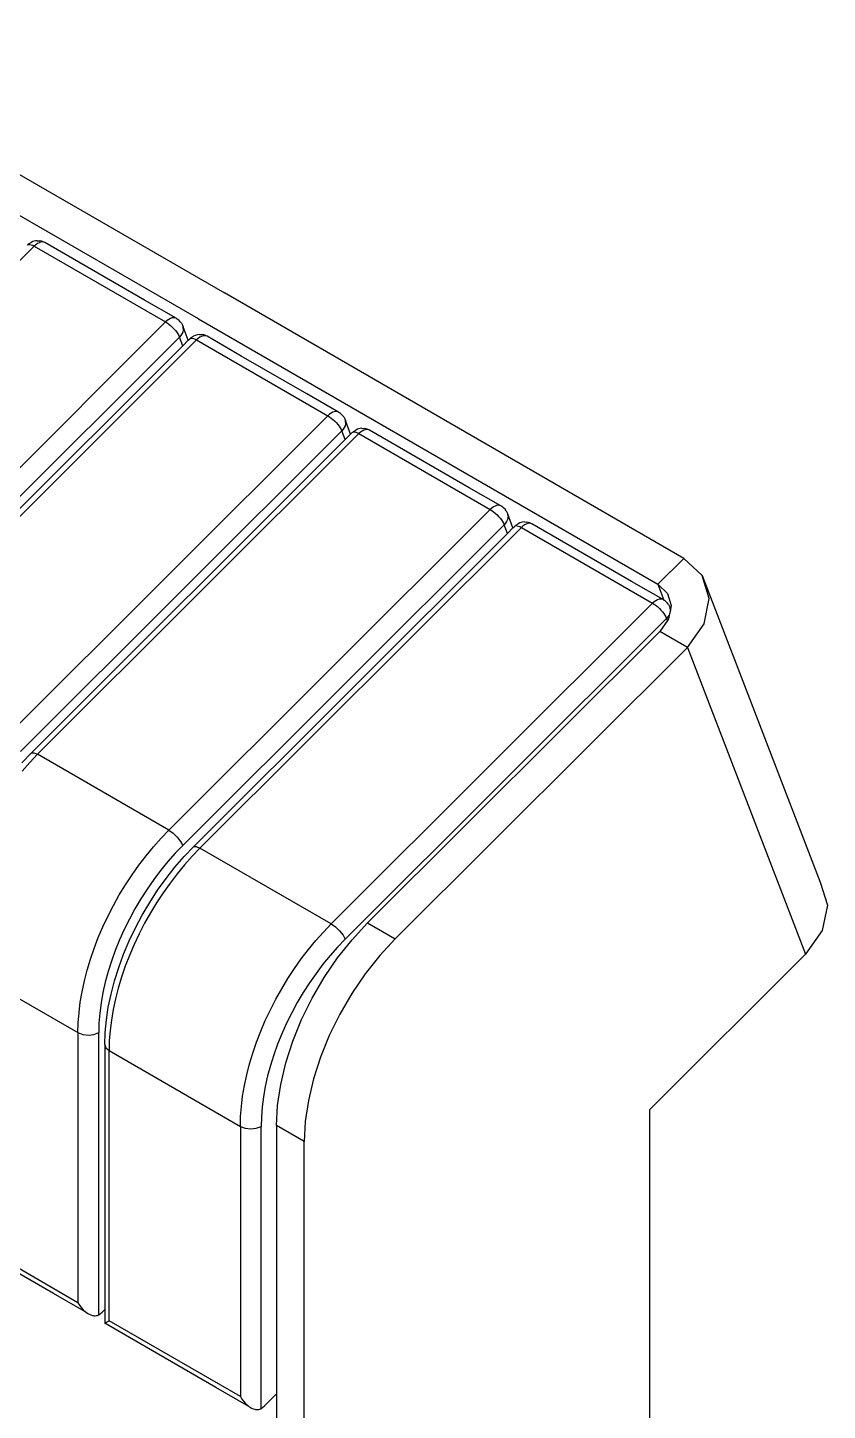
# Model space of a CAD drawing. Header units: millimetres. Extents: x 110 to 2490, y 92 to 3343.
# Drawn here: x 1861.4 to 2025.1, y 2009.4 to 2292.3 of the extents above; entities that cross this region are included whole.
import ezdxf

# ---------------------------------------------------------------- set-up
doc = ezdxf.new("R2010")
doc.units = ezdxf.units.MM

msp = doc.modelspace()

# ---------------------------------------------------------------- linework, layer by layer
for p, q in [((1807.66, 2292.33), (1901.7, 2238.04)), ((1896.39, 2232.73), (1802.34, 2287.03)), ((1797.01, 2182.01), (1862.78, 2247.63)), ((1861.37, 2247.85), (1861.5, 2247.95)), ((1861.5, 2247.95), (1861.63, 2248.09)), ((1861.5, 2247.95), (1861.68, 2247.99)), ((1861.63, 2248.09), (1862.14, 2248.38)), ((1861.68, 2247.99), (1861.9, 2247.98)), ((1861.9, 2247.98), (1862.16, 2247.92)), ((1862.47, 2248.56), (1862.14, 2248.38)), ((1862.16, 2247.92), (1862.46, 2247.8)), ((1862.46, 2247.8), (1862.78, 2247.63)), ((1863.02, 2248.69), (1862.47, 2248.56)), ((1863.1, 2247.92), (1862.78, 2247.63)), ((1862.78, 2247.63), (1889.65, 2232.12)), ((1863.39, 2248.74), (1863.02, 2248.69)), ((1863.44, 2248.15), (1863.1, 2247.92)), ((1863.39, 2248.74), (1863.9, 2248.71)), ((1863.77, 2248.33), (1863.44, 2248.15)), ((1864.09, 2248.44), (1863.77, 2248.33)), ((1864.27, 2248.65), (1863.9, 2248.71)), ((1864.41, 2248.49), (1864.09, 2248.44)), ((1864.69, 2248.49), (1864.27, 2248.65)), ((1864.7, 2248.46), (1864.41, 2248.49)), ((1864.7, 2248.46), (1864.69, 2248.49)), ((1864.96, 2248.37), (1864.7, 2248.46)), ((1871.91, 2244.33), (1864.96, 2248.37)), ((1885.34, 2236.58), (1871.91, 2244.33)), ((1995.75, 2183.74), (1901.7, 2238.04)), ((1891.83, 2232.86), (1885.34, 2236.58)), ((1889.97, 2232.41), (1889.65, 2232.12)), ((1890.31, 2232.64), (1889.97, 2232.41)), ((1890.64, 2232.81), (1890.31, 2232.64)), ((1890.96, 2232.93), (1890.64, 2232.81)), ((1891.28, 2232.97), (1890.96, 2232.93)), ((1891.57, 2232.95), (1891.28, 2232.97)), ((1891.83, 2232.86), (1891.57, 2232.95)), ((1892.05, 2232.71), (1891.83, 2232.86)), ((1892.23, 2232.58), (1892.05, 2232.71)), ((1892.43, 2232.39), (1892.23, 2232.58)), ((1892.68, 2232.15), (1892.43, 2232.39)), ((1896.39, 2232.73), (1990.43, 2178.44)), ((1889.65, 2232.12), (1823.88, 2166.5)), ((1889.65, 2232.12), (1889.99, 2231.9)), ((1889.99, 2231.9), (1890.34, 2231.65)), ((1890.34, 2231.65), (1890.7, 2231.36)), ((1890.7, 2231.36), (1891.04, 2231.04)), ((1891.04, 2231.04), (1891.37, 2230.7)), ((1891.37, 2230.7), (1891.67, 2230.35)), ((1891.67, 2230.35), (1891.94, 2230)), ((1891.94, 2230), (1892.17, 2229.65)), ((1892.17, 2229.65), (1892.36, 2229.32)), ((1892.89, 2231.87), (1892.68, 2232.15)), ((1893.01, 2229.68), (1892.79, 2229.34)), ((1892.89, 2231.87), (1893.12, 2231.45)), ((1893.17, 2230.05), (1893.01, 2229.68)), ((1893.12, 2231.45), (1893.24, 2231.12)), ((1893.27, 2230.41), (1893.17, 2230.05)), ((1894.3, 2228.36), (1893.24, 2231.12)), ((1893.24, 2231.12), (1893.24, 2231.05)), ((1893.29, 2230.77), (1893.24, 2231.05)), ((1893.29, 2230.77), (1893.27, 2230.41)), ((1896.63, 2229.55), (1896.25, 2229.5)), ((1896.63, 2229.55), (1897.13, 2229.52)), ((1897.5, 2229.46), (1897.13, 2229.52)), ((1826.72, 2163.39), (1892.5, 2229.01)), ((1893.18, 2227.24), (1828.95, 2163.14)), ((1830.24, 2162.82), (1896.02, 2228.44)), ((1892.36, 2229.32), (1892.5, 2229.01)), ((1892.79, 2229.34), (1892.5, 2229.01)), ((1893.18, 2227.24), (1892.5, 2229.01)), ((1893.18, 2227.24), (1894.3, 2228.36)), ((1894.3, 2228.36), (1894.6, 2228.66)), ((1894.6, 2228.66), (1894.73, 2228.76)), ((1894.73, 2228.76), (1894.87, 2228.9)), ((1894.73, 2228.76), (1894.91, 2228.8)), ((1894.87, 2228.9), (1895.37, 2229.19)), ((1894.91, 2228.8), (1895.13, 2228.79)), ((1895.13, 2228.79), (1895.4, 2228.73)), ((1895.71, 2229.37), (1895.37, 2229.19)), ((1895.4, 2228.73), (1895.69, 2228.61)), ((1895.69, 2228.61), (1896.02, 2228.44)), ((1896.25, 2229.5), (1895.71, 2229.37)), ((1896.34, 2228.73), (1896.02, 2228.44)), ((1896.02, 2228.44), (1922.89, 2212.93)), ((1896.67, 2228.97), (1896.34, 2228.73)), ((1897, 2229.14), (1896.67, 2228.97)), ((1897.33, 2229.25), (1897, 2229.14)), ((1897.64, 2229.3), (1897.33, 2229.25)), ((1897.68, 2229.38), (1897.5, 2229.46)), ((1897.93, 2229.28), (1897.64, 2229.3)), ((1897.92, 2229.3), (1897.68, 2229.38)), ((1897.93, 2229.28), (1897.92, 2229.3)), ((1898.19, 2229.19), (1897.93, 2229.28)), ((1905.14, 2225.14), (1898.19, 2229.19)), ((1918.58, 2217.39), (1905.14, 2225.14)), ((1925.06, 2213.67), (1918.58, 2217.39)), ((1922.89, 2212.93), (1857.11, 2147.31)), ((1923.21, 2213.22), (1922.89, 2212.93)), ((1922.89, 2212.93), (1923.23, 2212.71)), ((1923.54, 2213.45), (1923.21, 2213.22)), ((1923.23, 2212.71), (1923.58, 2212.46)), ((1923.87, 2213.63), (1923.54, 2213.45)), ((1924.2, 2213.74), (1923.87, 2213.63)), ((1924.51, 2213.78), (1924.2, 2213.74)), ((1924.8, 2213.76), (1924.51, 2213.78)), ((1925.06, 2213.67), (1924.8, 2213.76)), ((1925.28, 2213.52), (1925.06, 2213.67)), ((1925.47, 2213.39), (1925.28, 2213.52)), ((1925.67, 2213.2), (1925.47, 2213.39)), ((1925.91, 2212.96), (1925.67, 2213.2)), ((1926.12, 2212.68), (1925.91, 2212.96)), ((1926.12, 2212.68), (1926.35, 2212.26)), ((1859.96, 2144.2), (1925.73, 2209.82)), ((1923.58, 2212.46), (1923.93, 2212.17)), ((1923.93, 2212.17), (1924.27, 2211.85)), ((1924.27, 2211.85), (1924.6, 2211.51)), ((1924.6, 2211.51), (1924.9, 2211.16)), ((1924.9, 2211.16), (1925.17, 2210.81)), ((1925.17, 2210.81), (1925.41, 2210.46)), ((1925.41, 2210.46), (1925.59, 2210.13)), ((1925.59, 2210.13), (1925.73, 2209.82)), ((1926.02, 2210.15), (1925.73, 2209.82)), ((1926.42, 2208.05), (1925.73, 2209.82)), ((1926.25, 2210.5), (1926.02, 2210.15)), ((1926.41, 2210.86), (1926.25, 2210.5)), ((1926.35, 2212.26), (1926.47, 2211.94)), ((1926.5, 2211.22), (1926.41, 2210.86)), ((1927.53, 2209.17), (1926.47, 2211.94)), ((1926.47, 2211.94), (1926.47, 2211.86)), ((1926.52, 2211.59), (1926.47, 2211.86)), ((1926.52, 2211.59), (1926.5, 2211.22)), ((1927.96, 2209.57), (1928.1, 2209.71)), ((1928.1, 2209.71), (1928.61, 2210)), ((1928.94, 2210.19), (1928.61, 2210)), ((1929.49, 2210.31), (1928.94, 2210.19)), ((1929.86, 2210.37), (1929.49, 2210.31)), ((1929.9, 2209.78), (1929.57, 2209.54)), ((1929.86, 2210.37), (1930.36, 2210.34)), ((1930.24, 2209.95), (1929.9, 2209.78)), ((1930.56, 2210.06), (1930.24, 2209.95)), ((1930.74, 2210.27), (1930.36, 2210.34)), ((1930.87, 2210.11), (1930.56, 2210.06)), ((1931.15, 2210.11), (1930.74, 2210.27)), ((1931.16, 2210.09), (1930.87, 2210.11)), ((1931.16, 2210.09), (1931.15, 2210.11)), ((1931.42, 2210), (1931.16, 2210.09)), ((1938.38, 2205.96), (1931.42, 2210)), ((1926.42, 2208.05), (1862.19, 2143.95)), ((1863.48, 2143.64), (1929.25, 2209.26)), ((1926.42, 2208.05), (1927.53, 2209.17)), ((1927.53, 2209.17), (1927.83, 2209.47)), ((1927.83, 2209.47), (1927.96, 2209.57)), ((1927.96, 2209.57), (1928.14, 2209.62)), ((1928.14, 2209.62), (1928.37, 2209.61)), ((1928.37, 2209.61), (1928.63, 2209.54)), ((1928.63, 2209.54), (1928.93, 2209.42)), ((1928.93, 2209.42), (1929.25, 2209.26)), ((1929.57, 2209.54), (1929.25, 2209.26)), ((1929.25, 2209.26), (1956.12, 2193.74)), ((1951.81, 2198.2), (1938.38, 2205.96)), ((1958.29, 2194.49), (1951.81, 2198.2)), ((1956.12, 2193.74), (1890.35, 2128.12)), ((1956.44, 2194.03), (1956.12, 2193.74)), ((1956.12, 2193.74), (1956.46, 2193.53)), ((1956.77, 2194.26), (1956.44, 2194.03)), ((1956.46, 2193.53), (1956.81, 2193.27)), ((1957.11, 2194.44), (1956.77, 2194.26)), ((1956.81, 2193.27), (1957.16, 2192.98)), ((1957.43, 2194.55), (1957.11, 2194.44)), ((1957.16, 2192.98), (1957.51, 2192.66)), ((1957.74, 2194.6), (1957.43, 2194.55)), ((1958.03, 2194.57), (1957.74, 2194.6)), ((1958.29, 2194.49), (1958.03, 2194.57)), ((1958.52, 2194.33), (1958.29, 2194.49)), ((1958.7, 2194.21), (1958.52, 2194.33)), ((1958.9, 2194.02), (1958.7, 2194.21)), ((1959.15, 2193.78), (1958.9, 2194.02)), ((1959.36, 2193.49), (1959.15, 2193.78)), ((1959.36, 2193.49), (1959.59, 2193.07)), ((1959.59, 2193.07), (1959.71, 2192.75)), ((1960.77, 2189.98), (1959.71, 2192.75)), ((1959.71, 2192.75), (1959.71, 2192.67)), ((1893.19, 2125.01), (1958.97, 2190.63)), ((1896.71, 2124.45), (1962.49, 2190.07)), ((1957.51, 2192.66), (1957.83, 2192.32)), ((1957.83, 2192.32), (1958.14, 2191.97)), ((1958.14, 2191.97), (1958.41, 2191.62)), ((1958.41, 2191.62), (1958.64, 2191.28)), ((1958.64, 2191.28), (1958.83, 2190.94)), ((1958.83, 2190.94), (1958.97, 2190.63)), ((1959.25, 2190.96), (1958.97, 2190.63)), ((1959.65, 2188.86), (1958.97, 2190.63)), ((1959.48, 2191.31), (1959.25, 2190.96)), ((1959.64, 2191.67), (1959.48, 2191.31)), ((1959.74, 2192.04), (1959.64, 2191.67)), ((1959.65, 2188.86), (1960.77, 2189.98)), ((1959.76, 2192.4), (1959.71, 2192.67)), ((1959.76, 2192.4), (1959.74, 2192.04)), ((1960.77, 2189.98), (1961.07, 2190.28)), ((1961.07, 2190.28), (1961.2, 2190.38)), ((1961.2, 2190.38), (1961.33, 2190.52)), ((1961.2, 2190.38), (1961.38, 2190.43)), ((1961.33, 2190.52), (1961.84, 2190.81)), ((1961.38, 2190.43), (1961.6, 2190.42)), ((1961.6, 2190.42), (1961.87, 2190.35)), ((1962.17, 2191), (1961.84, 2190.81)), ((1961.87, 2190.35), (1962.16, 2190.24)), ((1962.16, 2190.24), (1962.49, 2190.07)), ((1962.72, 2191.13), (1962.17, 2191)), ((1962.81, 2190.36), (1962.49, 2190.07)), ((1962.49, 2190.07), (1989.36, 2174.55)), ((1963.1, 2191.18), (1962.72, 2191.13)), ((1963.14, 2190.59), (1962.81, 2190.36)), ((1963.1, 2191.18), (1963.6, 2191.15)), ((1963.47, 2190.77), (1963.14, 2190.59)), ((1963.8, 2190.88), (1963.47, 2190.77)), ((1963.97, 2191.08), (1963.6, 2191.15)), ((1964.11, 2190.92), (1963.8, 2190.88)), ((1964.39, 2190.93), (1963.97, 2191.08)), ((1964.4, 2190.9), (1964.11, 2190.92)), ((1964.4, 2190.9), (1964.39, 2190.93)), ((1964.66, 2190.81), (1964.4, 2190.9)), ((1971.61, 2186.77), (1964.66, 2190.81)), ((1959.65, 2188.86), (1895.42, 2124.76)), ((1985.05, 2179.01), (1971.61, 2186.77)), ((1995.75, 2183.74), (1990.43, 2178.44)), ((1999.49, 2180.23), (1995.75, 2183.74)), ((1991.53, 2175.3), (1985.05, 2179.01)), ((2000.94, 2175.53), (1999.49, 2180.23)), ((1999.49, 2180.23), (2023.67, 2117.46)), ((1990.43, 2178.44), (1992.41, 2176.58)), ((1990.43, 2178.44), (1991.68, 2175.19)), ((1992.41, 2176.58), (1993.18, 2174.09)), ((1989.36, 2174.55), (1923.58, 2108.93)), ((1989.68, 2174.84), (1989.36, 2174.55)), ((1989.36, 2174.55), (1989.7, 2174.34)), ((1990.01, 2175.08), (1989.68, 2174.84)), ((1989.7, 2174.34), (1990.05, 2174.08)), ((1990.34, 2175.25), (1990.01, 2175.08)), ((1990.05, 2174.08), (1990.4, 2173.79)), ((1990.67, 2175.36), (1990.34, 2175.25)), ((1990.4, 2173.79), (1990.74, 2173.47)), ((1990.98, 2175.41), (1990.67, 2175.36)), ((1990.74, 2173.47), (1991.07, 2173.14)), ((1991.27, 2175.39), (1990.98, 2175.41)), ((1991.07, 2173.14), (1991.37, 2172.79)), ((1991.53, 2175.3), (1991.27, 2175.39)), ((1991.68, 2175.19), (1991.53, 2175.3)), ((1991.75, 2175.14), (1991.68, 2175.19)), ((1991.93, 2175.02), (1991.75, 2175.14)), ((1992.14, 2174.83), (1991.93, 2175.02)), ((1992.38, 2174.59), (1992.14, 2174.83)), ((1992.59, 2174.31), (1992.38, 2174.59)), ((1992.59, 2174.31), (1992.82, 2173.89)), ((1992.82, 2173.89), (1992.94, 2173.56)), ((1992.99, 2173.16), (1992.82, 2172.37)), ((1993.03, 2173.35), (1992.94, 2173.56)), ((1992.94, 2173.56), (1992.94, 2173.48)), ((1992.99, 2173.21), (1992.94, 2173.48)), ((1993.03, 2173.35), (1992.99, 2173.21)), ((1992.99, 2173.21), (1992.99, 2173.16)), ((1993.18, 2174.09), (1993.03, 2173.35)), ((1999.88, 2170.37), (2000.94, 2175.53)), ((1926.43, 2105.83), (1992.2, 2171.45)), ((1992.37, 2171.01), (1990.81, 2168.8)), ((1991.37, 2172.79), (1991.64, 2172.43)), ((1991.64, 2172.43), (1991.87, 2172.09)), ((1991.87, 2172.09), (1992.06, 2171.76)), ((1992.06, 2171.76), (1992.2, 2171.45)), ((1992.49, 2171.77), (1992.2, 2171.45)), ((1992.37, 2171.01), (1992.2, 2171.45)), ((1992.62, 2171.36), (1992.37, 2171.01)), ((1992.71, 2172.12), (1992.49, 2171.77)), ((1992.82, 2172.37), (1992.62, 2171.36)), ((1992.82, 2172.37), (1992.71, 2172.12)), ((1996.47, 2165.53), (1999.88, 2170.37)), ((1931, 2109.13), (1990.81, 2168.8)), ((1996.47, 2165.53), (1990.81, 2168.8)), ((1996.47, 2165.53), (1936.66, 2105.86)), ((1996.47, 2165.53), (2020.66, 2102.77)), ((1860.23, 2141.9), (1862.19, 2143.95)), ((1861.87, 2141.97), (1860.31, 2140.22)), ((1863.48, 2143.64), (1861.87, 2141.97)), ((1862.19, 2143.95), (1862.72, 2143.96)), ((1862.72, 2143.96), (1863.48, 2143.64)), ((1890.35, 2128.12), (1863.48, 2143.64)), ((1888.74, 2126.46), (1890.35, 2128.12)), ((1890.35, 2128.12), (1891.21, 2127.51)), ((1887.18, 2124.7), (1888.74, 2126.46)), ((1891.21, 2127.51), (1892.06, 2126.7)), ((1893.19, 2125.01), (1891.63, 2123.39)), ((1892.06, 2126.7), (1892.75, 2125.83)), ((1892.75, 2125.83), (1893.19, 2125.01)), ((1884.2, 2120.96), (1885.66, 2122.87)), ((1885.66, 2122.87), (1887.18, 2124.7)), ((1891.63, 2123.39), (1890.11, 2121.68)), ((1891.58, 2120.53), (1893.47, 2122.71)), ((1893.47, 2122.71), (1895.42, 2124.76)), ((1895.1, 2122.78), (1893.54, 2121.03)), ((1896.71, 2124.45), (1895.1, 2122.78)), ((1895.42, 2124.76), (1895.95, 2124.77)), ((1895.95, 2124.77), (1896.71, 2124.45)), ((1923.58, 2108.93), (1896.71, 2124.45)), ((1882.8, 2118.99), (1884.2, 2120.96)), ((1888.65, 2119.88), (1887.23, 2118.01)), ((1890.11, 2121.68), (1888.65, 2119.88)), ((1889.77, 2118.23), (1891.58, 2120.53)), ((1892.03, 2119.19), (1890.57, 2117.29)), ((1893.54, 2121.03), (1892.03, 2119.19)), ((1880.19, 2114.87), (1881.46, 2116.95)), ((1881.46, 2116.95), (1882.8, 2118.99)), ((1887.23, 2118.01), (1885.88, 2116.07)), ((1888.04, 2115.83), (1889.77, 2118.23)), ((1890.57, 2117.29), (1889.16, 2115.31)), ((2023.67, 2117.46), (2025.12, 2112.77)), ((1879, 2112.73), (1880.19, 2114.87)), ((1884.6, 2114.08), (1883.39, 2112.03)), ((1885.88, 2116.07), (1884.6, 2114.08)), ((1886.42, 2113.33), (1888.04, 2115.83)), ((1889.16, 2115.31), (1887.83, 2113.28)), ((1877.88, 2110.57), (1879, 2112.73)), ((1883.39, 2112.03), (1882.25, 2109.94)), ((1883.5, 2108.13), (1884.9, 2110.76)), ((1884.9, 2110.76), (1886.42, 2113.33)), ((1886.56, 2111.19), (1885.36, 2109.06)), ((1887.83, 2113.28), (1886.56, 2111.19)), ((2025.12, 2112.77), (2024.06, 2107.61)), ((1875.9, 2106.16), (1876.85, 2108.37)), ((1876.85, 2108.37), (1877.88, 2110.57)), ((1882.25, 2109.94), (1881.2, 2107.82)), ((1882.22, 2105.45), (1883.5, 2108.13)), ((1885.36, 2109.06), (1884.25, 2106.89)), ((1921.97, 2107.27), (1923.58, 2108.93)), ((1923.58, 2108.93), (1924.45, 2108.32)), ((1924.45, 2108.32), (1925.29, 2107.52)), ((1927.84, 2105.71), (1931, 2109.13)), ((1931, 2109.13), (1936.66, 2105.86)), ((1875.05, 2103.93), (1875.9, 2106.16)), ((1880.24, 2105.67), (1879.36, 2103.51)), ((1881.2, 2107.82), (1880.24, 2105.67)), ((1881.08, 2102.74), (1882.22, 2105.45)), ((1884.25, 2106.89), (1883.21, 2104.7)), ((1918.9, 2103.68), (1920.41, 2105.52)), ((1920.41, 2105.52), (1921.97, 2107.27)), ((1924.86, 2101.97), (1927.84, 2105.71)), ((1926.43, 2105.83), (1924.87, 2104.2)), ((1925.29, 2107.52), (1925.99, 2106.64)), ((1925.99, 2106.64), (1926.43, 2105.83)), ((1936.66, 2105.86), (1933.49, 2102.45)), ((2024.06, 2107.61), (2020.66, 2102.77)), ((1844.86, 2102.2), (1871.73, 2086.69)), ((1874.28, 2101.7), (1875.05, 2103.93)), ((1879.36, 2103.51), (1878.58, 2101.33)), ((1880.07, 2100.01), (1881.08, 2102.74)), ((1882.27, 2102.48), (1881.41, 2100.26)), ((1883.21, 2104.7), (1882.27, 2102.48)), ((1917.44, 2101.77), (1918.9, 2103.68)), ((1923.35, 2102.49), (1921.88, 2100.69)), ((1924.87, 2104.2), (1923.35, 2102.49)), ((1933.49, 2102.45), (1930.52, 2098.7)), ((1988.76, 2070.95), (2020.66, 2102.77)), ((1873.04, 2097.26), (1873.61, 2099.48)), ((1873.61, 2099.48), (1874.28, 2101.7)), ((1878.58, 2101.33), (1877.9, 2099.17)), ((1879.21, 2097.29), (1880.07, 2100.01)), ((1881.41, 2100.26), (1880.65, 2098.03)), ((1914.7, 2097.76), (1916.03, 2099.8)), ((1916.03, 2099.8), (1917.44, 2101.77)), ((1921.88, 2100.69), (1920.47, 2098.82)), ((1922.12, 2097.96), (1924.86, 2101.97)), ((1872.58, 2095.07), (1873.04, 2097.26)), ((1877.32, 2097.01), (1876.84, 2094.87)), ((1877.9, 2099.17), (1877.32, 2097.01)), ((1878.5, 2094.58), (1879.21, 2097.29)), ((1880.65, 2098.03), (1879.98, 2095.8)), ((1913.43, 2095.68), (1914.7, 2097.76)), ((1919.12, 2096.89), (1917.83, 2094.89)), ((1920.47, 2098.82), (1919.12, 2096.89)), ((1919.66, 2093.74), (1922.12, 2097.96)), ((1930.52, 2098.7), (1927.78, 2094.69)), ((1872.21, 2092.91), (1872.58, 2095.07)), ((1876.84, 2094.87), (1876.46, 2092.76)), ((1877.94, 2091.91), (1878.5, 2094.58)), ((1879.98, 2095.8), (1879.41, 2093.59)), ((1912.23, 2093.55), (1913.43, 2095.68)), ((1917.83, 2094.89), (1916.62, 2092.84)), ((1917.51, 2089.38), (1919.66, 2093.74)), ((1927.78, 2094.69), (1925.32, 2090.48)), ((1871.95, 2090.79), (1872.21, 2092.91)), ((1876.46, 2092.76), (1876.19, 2090.69)), ((1877.54, 2089.28), (1877.94, 2091.91)), ((1878.94, 2091.4), (1878.57, 2089.24)), ((1879.41, 2093.59), (1878.94, 2091.4)), ((1910.08, 2089.19), (1911.12, 2091.38)), ((1911.12, 2091.38), (1912.23, 2093.55)), ((1916.62, 2092.84), (1915.49, 2090.75)), ((1871.73, 2086.69), (1871.79, 2088.71)), ((1871.79, 2088.71), (1871.95, 2090.79)), ((1876.03, 2088.66), (1875.98, 2086.69)), ((1876.19, 2090.69), (1876.03, 2088.66)), ((1877.3, 2086.72), (1877.54, 2089.28)), ((1878.57, 2089.24), (1878.31, 2087.11)), ((1909.14, 2086.97), (1910.08, 2089.19)), ((1914.44, 2088.63), (1913.47, 2086.48)), ((1915.49, 2090.75), (1914.44, 2088.63)), ((1915.7, 2084.94), (1917.51, 2089.38)), ((1925.32, 2090.48), (1923.17, 2086.11)), ((1871.73, 2086.69), (1872.71, 2086.31)), ((1871.73, 2086.69), (1871.73, 2031.4)), ((1872.71, 2086.31), (1873.86, 2086.18)), ((1873.86, 2086.18), (1875, 2086.31)), ((1875, 2086.31), (1875.98, 2086.69)), ((1875.98, 2028.95), (1875.98, 2086.69)), ((1877.22, 2084.24), (1877.3, 2086.72)), ((1878.31, 2087.11), (1878.15, 2085.04)), ((1908.28, 2084.74), (1909.14, 2086.97)), ((1913.47, 2086.48), (1912.6, 2084.32)), ((1923.17, 2086.11), (1921.36, 2081.67)), ((1877.22, 2084.24), (1877.45, 2083.57)), ((1877.22, 2084.24), (1877.22, 2040.94)), ((1877.45, 2083.57), (1878.1, 2083.01)), ((1878.15, 2085.04), (1878.1, 2083.01)), ((1878.1, 2083.01), (1904.97, 2067.5)), ((1878.1, 2027.73), (1878.1, 2083.01)), ((1906.85, 2080.29), (1907.52, 2082.51)), ((1907.52, 2082.51), (1908.28, 2084.74)), ((1912.6, 2084.32), (1911.82, 2082.15)), ((1914.27, 2080.48), (1915.7, 2084.94)), ((1906.28, 2078.08), (1906.85, 2080.29)), ((1911.13, 2079.98), (1910.55, 2077.82)), ((1911.82, 2082.15), (1911.13, 2079.98)), ((1913.23, 2076.08), (1914.27, 2080.48)), ((1921.36, 2081.67), (1919.93, 2077.22)), ((1905.81, 2075.89), (1906.28, 2078.08)), ((1910.55, 2077.82), (1910.07, 2075.68)), ((1919.93, 2077.22), (1918.89, 2072.81)), ((1905.44, 2073.72), (1905.81, 2075.89)), ((1910.07, 2075.68), (1909.7, 2073.57)), ((1912.6, 2071.8), (1913.23, 2076.08)), ((1905.02, 2069.52), (1905.18, 2071.6)), ((1905.18, 2071.6), (1905.44, 2073.72)), ((1909.43, 2071.5), (1909.27, 2069.47)), ((1909.7, 2073.57), (1909.43, 2071.5)), ((1912.39, 2067.69), (1912.6, 2071.8)), ((1918.89, 2072.81), (1918.26, 2068.53)), ((1904.97, 2067.5), (1905.02, 2069.52)), ((1909.27, 2069.47), (1909.21, 2067.5)), ((1918.26, 2068.53), (1918.05, 2064.43)), ((1988.76, 1488.81), (1988.76, 2070.95)), ((1904.97, 2067.5), (1905.94, 2067.12)), ((1904.97, 2067.5), (1904.97, 2012.22)), ((1905.94, 2067.12), (1907.09, 2066.99)), ((1907.09, 2066.99), (1908.24, 2067.12)), ((1908.24, 2067.12), (1909.21, 2067.5)), ((1909.21, 2009.77), (1909.21, 2067.5)), ((1912.39, 2067.69), (1912.39, 2012.78)), ((1918.05, 2064.43), (1912.39, 2067.69)), ((1918.05, 1605.56), (1918.05, 2064.43)), ((1871.73, 2031.4), (1844.86, 2046.92)), ((1866.7, 2033.3), (1851.14, 2042.28)), ((1877.22, 2040.94), (1877.24, 2030.05)), ((1873.49, 2029.4), (1866.7, 2033.3)), ((1871.73, 2031.4), (1872.05, 2030.91)), ((1872.05, 2030.91), (1872.4, 2030.44)), ((1872.4, 2030.44), (1872.8, 2030)), ((1872.8, 2030), (1873.25, 2029.59)), ((1873.25, 2029.59), (1873.49, 2029.4)), ((1873.49, 2029.4), (1873.76, 2029.22)), ((1873.76, 2029.22), (1874.04, 2029.07)), ((1874.04, 2029.07), (1874.34, 2028.93)), ((1874.34, 2028.93), (1874.68, 2028.82)), ((1874.68, 2028.82), (1874.87, 2028.78)), ((1874.87, 2028.78), (1875.06, 2028.76)), ((1875.06, 2028.76), (1875.27, 2028.76)), ((1875.27, 2028.76), (1875.5, 2028.78)), ((1875.5, 2028.78), (1875.74, 2028.84)), ((1875.74, 2028.84), (1875.98, 2028.95)), ((1875.98, 2028.95), (1876.7, 2029.52)), ((1877.24, 2030.05), (1876.7, 2029.52)), ((1877.24, 2030.05), (1877.24, 2027.24)), ((1877.24, 2027.24), (1878.1, 2027.73)), ((1884.38, 2023.09), (1877.24, 2027.24)), ((1904.97, 2012.22), (1878.1, 2027.73)), ((1899.93, 2014.11), (1884.38, 2023.09)), ((1906.73, 2010.21), (1899.93, 2014.11)), ((1904.97, 2012.22), (1905.28, 2011.72)), ((1905.28, 2011.72), (1905.64, 2011.25)), ((1912.39, 2012.78), (1909.94, 2010.33)), ((1912.39, 2012.78), (1912.39, 1608.83)), ((1905.64, 2011.25), (1906.03, 2010.81)), ((1906.03, 2010.81), (1906.48, 2010.4)), ((1906.48, 2010.4), (1906.73, 2010.21)), ((1906.73, 2010.21), (1906.99, 2010.04)), ((1906.99, 2010.04), (1907.27, 2009.88)), ((1907.27, 2009.88), (1907.58, 2009.74)), ((1907.58, 2009.74), (1907.92, 2009.63)), ((1907.92, 2009.63), (1908.1, 2009.6)), ((1908.1, 2009.6), (1908.3, 2009.57)), ((1908.3, 2009.57), (1908.51, 2009.57)), ((1908.51, 2009.57), (1908.73, 2009.59)), ((1908.73, 2009.59), (1908.97, 2009.66)), ((1908.97, 2009.66), (1909.21, 2009.77)), ((1909.21, 2009.77), (1909.94, 2010.33))]:
    msp.add_line(p, q)

doc.saveas('drawing.dxf')
